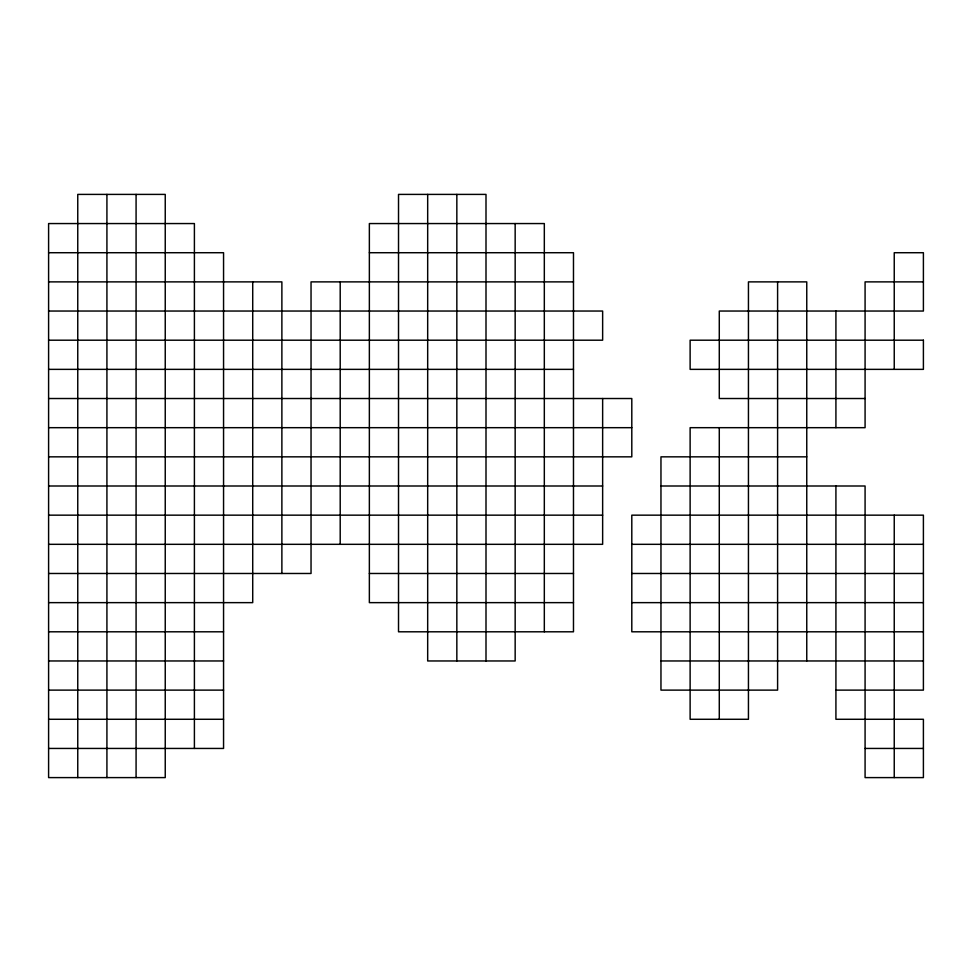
<?xml version="1.0" encoding="UTF-8"?>
<svg xmlns="http://www.w3.org/2000/svg" width="972" height="972" viewBox="0 0 972 972"><rect width="100%" height="100%" fill="white"/><g stroke="black" fill="none" stroke-linecap="round" stroke-linejoin="round"><path stroke-width="1.46" d="M48.6 252.72L223.56 252.72L223.56 748.44L48.6 748.44M369.36 252.72L573.48 252.72L573.48 631.8L398.52 631.8L398.52 194.4L486 194.4L486 660.96M48.6 281.88L281.88 281.88L281.88 573.48M573.48 281.88L311.04 281.88L311.04 573.48L48.6 573.48M923.4 281.88L865.08 281.88L865.08 427.68L690.12 427.68L690.12 719.28L748.44 719.28L748.44 281.88L806.76 281.88L806.76 660.96M48.6 311.04L602.64 311.04L602.64 340.2L48.6 340.2M48.6 369.36L573.48 369.36M48.6 398.52L631.8 398.52L631.8 456.84L48.6 456.84M865.08 398.52L719.28 398.52L719.28 311.04L923.4 311.04L923.4 252.72L894.24 252.72L894.24 369.36M48.6 427.68L631.8 427.68M806.76 456.84L660.96 456.84L660.96 690.12L777.6 690.12L777.6 281.88M48.6 486L602.64 486M660.96 486L865.08 486L865.08 777.6L923.4 777.6L923.4 719.28L835.92 719.28L835.92 486M48.6 515.16L602.64 515.16M48.6 544.32L602.64 544.32L602.64 398.52M631.8 544.32L923.4 544.32M369.36 573.48L573.48 573.48M631.8 573.48L923.4 573.48M48.6 602.64L252.72 602.64L252.72 281.88M573.48 602.64L369.36 602.64L369.36 223.56L544.32 223.56L544.32 631.8M631.8 602.64L923.4 602.64M48.6 631.8L223.56 631.8M923.4 631.8L631.8 631.8L631.8 515.16L923.4 515.16L923.4 690.12L835.92 690.12M48.6 660.96L223.56 660.96M660.96 660.96L923.4 660.96M48.6 690.12L223.56 690.12M48.6 719.28L223.56 719.28M865.08 748.44L923.4 748.44M894.24 515.16L894.24 777.6M835.92 311.04L835.92 427.68M719.28 427.68L719.28 719.28M515.16 223.56L515.16 660.96L427.68 660.96L427.68 194.4M456.84 194.4L456.84 660.96M340.2 281.88L340.2 544.32M194.4 748.44L194.4 223.56L48.6 223.56L48.6 777.6L165.24 777.6L165.24 194.4L77.76 194.4L77.76 777.6M136.08 194.4L136.08 777.6M106.92 194.4L106.92 777.6M923.4 340.2L690.12 340.2L690.12 369.36L923.4 369.36L923.4 340.2"/></g></svg>
